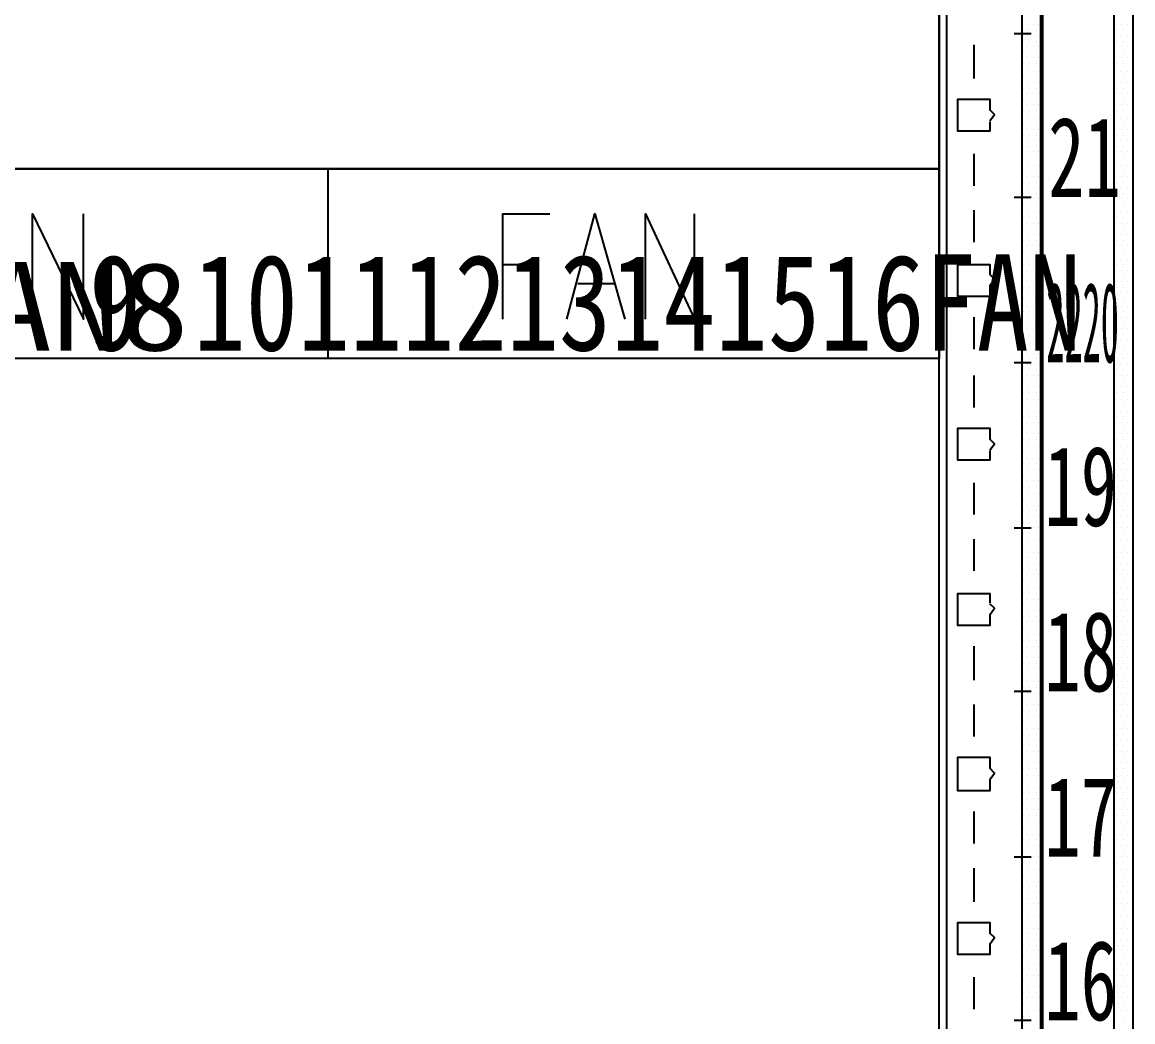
# Model space of a CAD drawing. Header units: metres. Extents: x 17 to 1264, y 17 to 859.
# Drawn here: x 409.5 to 494.5, y 334 to 410.5 of the extents above; entities that cross this region are included whole.
import ezdxf

# ---------------------------------------------------------------- set-up
doc = ezdxf.new("R2010")
doc.units = ezdxf.units.M
for name, color, linetype in [('LINES', 7, 'Continuous'), ('POLYLINES', 4, 'Continuous'), ('RECTS', 7, 'Continuous'), ('TEXTS', 3, 'Continuous')]:
    doc.layers.add(name, color=color, linetype=linetype)

msp = doc.modelspace()

# ---------------------------------------------------------------- linework, layer by layer
at = {"layer": 'LINES'}
for p, q in [((479.66, 144.86), (479.66, 740.16)), ((486.14, 409.97), (486.14, 409.97)), ((486.43, 410.4), (486.43, 410.4)), ((486.57, 409.97), (486.57, 409.97)), ((486.86, 410.4), (486.86, 410.4)), ((487.15, 409.97), (487.15, 409.97)), ((487.29, 410.4), (487.29, 410.4)), ((493.19, 410.4), (493.19, 410.4)), ((493.34, 409.97), (493.34, 409.97)), ((493.63, 410.4), (493.63, 410.4)), ((493.77, 409.97), (493.77, 409.97)), ((494.06, 410.4), (494.06, 410.4)), ((494.35, 409.97), (494.35, 409.97)), ((485.42, 409.68), (486.71, 409.68)), ((486.14, 409.1), (486.14, 409.1)), ((486.43, 409.54), (486.43, 409.54)), ((486.57, 409.1), (486.57, 409.1)), ((486.86, 409.54), (486.86, 409.54)), ((487.15, 409.1), (487.15, 409.1)), ((487.29, 409.54), (487.29, 409.54)), ((493.19, 409.54), (493.19, 409.54)), ((493.34, 409.1), (493.34, 409.1)), ((493.63, 409.54), (493.63, 409.54)), ((493.77, 409.1), (493.77, 409.1)), ((494.06, 409.54), (494.06, 409.54)), ((494.35, 409.1), (494.35, 409.1)), ((482.32, 408.82), (482.32, 406.22)), ((486.14, 408.24), (486.14, 408.24)), ((486.43, 408.67), (486.43, 408.67)), ((486.57, 408.24), (486.57, 408.24)), ((486.86, 408.67), (486.86, 408.67)), ((487.15, 408.24), (487.15, 408.24)), ((487.29, 408.67), (487.29, 408.67)), ((493.19, 408.67), (493.19, 408.67)), ((493.34, 408.24), (493.34, 408.24)), ((493.63, 408.67), (493.63, 408.67)), ((493.77, 408.24), (493.77, 408.24)), ((494.06, 408.67), (494.06, 408.67)), ((494.35, 408.24), (494.35, 408.24)), ((486.14, 407.38), (486.14, 407.38)), ((486.43, 407.81), (486.43, 407.81)), ((486.57, 407.38), (486.57, 407.38)), ((486.86, 407.81), (486.86, 407.81)), ((487.15, 407.38), (487.15, 407.38)), ((487.29, 407.81), (487.29, 407.81)), ((493.19, 407.81), (493.19, 407.81)), ((493.34, 407.38), (493.34, 407.38)), ((493.63, 407.81), (493.63, 407.81)), ((493.77, 407.38), (493.77, 407.38)), ((494.06, 407.81), (494.06, 407.81)), ((494.35, 407.38), (494.35, 407.38)), ((486.43, 406.8), (486.43, 406.8)), ((486.86, 406.8), (486.86, 406.8)), ((487.29, 406.8), (487.29, 406.8)), ((493.19, 406.8), (493.19, 406.8)), ((493.63, 406.8), (493.63, 406.8)), ((494.06, 406.8), (494.06, 406.8)), ((486.14, 406.37), (486.14, 406.37)), ((486.43, 405.94), (486.43, 405.94)), ((486.57, 406.37), (486.57, 406.37)), ((486.86, 405.94), (486.86, 405.94)), ((487.15, 406.37), (487.15, 406.37)), ((487.29, 405.94), (487.29, 405.94)), ((493.19, 405.94), (493.19, 405.94)), ((493.34, 406.37), (493.34, 406.37)), ((493.63, 405.94), (493.63, 405.94)), ((493.77, 406.37), (493.77, 406.37)), ((494.06, 405.94), (494.06, 405.94)), ((494.35, 406.37), (494.35, 406.37)), ((486.14, 405.5), (486.14, 405.5)), ((486.43, 405.07), (486.43, 405.07)), ((486.57, 405.5), (486.57, 405.5)), ((486.86, 405.07), (486.86, 405.07)), ((487.15, 405.5), (487.15, 405.5)), ((487.29, 405.07), (487.29, 405.07)), ((493.19, 405.07), (493.19, 405.07)), ((493.34, 405.5), (493.34, 405.5)), ((493.63, 405.07), (493.63, 405.07)), ((493.77, 405.5), (493.77, 405.5)), ((494.06, 405.07), (494.06, 405.07)), ((494.35, 405.5), (494.35, 405.5)), ((486.14, 404.64), (486.14, 404.64)), ((486.43, 404.21), (486.43, 404.21)), ((486.57, 404.64), (486.57, 404.64)), ((486.86, 404.21), (486.86, 404.21)), ((487.15, 404.64), (487.15, 404.64)), ((487.29, 404.21), (487.29, 404.21)), ((493.19, 404.21), (493.19, 404.21)), ((493.34, 404.64), (493.34, 404.64)), ((493.63, 404.21), (493.63, 404.21)), ((493.77, 404.64), (493.77, 404.64)), ((494.06, 404.21), (494.06, 404.21)), ((494.35, 404.64), (494.35, 404.64)), ((486.14, 403.78), (486.14, 403.78)), ((486.43, 403.2), (486.43, 403.2)), ((486.57, 403.78), (486.57, 403.78)), ((486.86, 403.2), (486.86, 403.2)), ((487.15, 403.78), (487.15, 403.78)), ((487.29, 403.2), (487.29, 403.2)), ((493.19, 403.2), (493.19, 403.2)), ((493.34, 403.78), (493.34, 403.78)), ((493.63, 403.2), (493.63, 403.2)), ((493.77, 403.78), (493.77, 403.78)), ((494.06, 403.2), (494.06, 403.2)), ((494.35, 403.78), (494.35, 403.78)), ((486.14, 402.77), (486.14, 402.77)), ((486.43, 402.34), (486.43, 402.34)), ((486.57, 402.77), (486.57, 402.77)), ((486.86, 402.34), (486.86, 402.34)), ((487.15, 402.77), (487.15, 402.77)), ((487.29, 402.34), (487.29, 402.34)), ((493.19, 402.34), (493.19, 402.34)), ((493.34, 402.77), (493.34, 402.77)), ((493.63, 402.34), (493.63, 402.34)), ((493.77, 402.77), (493.77, 402.77)), ((494.06, 402.34), (494.06, 402.34)), ((494.35, 402.77), (494.35, 402.77)), ((486.14, 401.9), (486.14, 401.9)), ((486.43, 401.47), (486.43, 401.47)), ((486.57, 401.9), (486.57, 401.9)), ((486.86, 401.47), (486.86, 401.47)), ((487.15, 401.9), (487.15, 401.9)), ((487.29, 401.47), (487.29, 401.47)), ((493.19, 401.47), (493.19, 401.47)), ((493.34, 401.9), (493.34, 401.9)), ((493.63, 401.47), (493.63, 401.47)), ((493.77, 401.9), (493.77, 401.9)), ((494.06, 401.47), (494.06, 401.47)), ((494.35, 401.9), (494.35, 401.9)), ((486.14, 401.04), (486.14, 401.04)), ((486.43, 400.61), (486.43, 400.61)), ((486.57, 401.04), (486.57, 401.04)), ((486.86, 400.61), (486.86, 400.61)), ((487.15, 401.04), (487.15, 401.04)), ((487.29, 400.61), (487.29, 400.61)), ((493.19, 400.61), (493.19, 400.61)), ((493.34, 401.04), (493.34, 401.04)), ((493.63, 400.61), (493.63, 400.61)), ((493.77, 401.04), (493.77, 401.04)), ((494.06, 400.61), (494.06, 400.61)), ((494.35, 401.04), (494.35, 401.04)), ((482.32, 400.46), (482.32, 398.02)), ((486.14, 400.18), (486.14, 400.18)), ((486.57, 400.18), (486.57, 400.18)), ((487.15, 400.18), (487.15, 400.18)), ((493.34, 400.18), (493.34, 400.18)), ((493.77, 400.18), (493.77, 400.18)), ((494.35, 400.18), (494.35, 400.18)), ((486.14, 399.17), (486.14, 399.17)), ((486.43, 399.6), (486.43, 399.6)), ((486.57, 399.17), (486.57, 399.17)), ((486.86, 399.6), (486.86, 399.6)), ((487.15, 399.17), (487.15, 399.17)), ((487.29, 399.6), (487.29, 399.6)), ((493.19, 399.6), (493.19, 399.6)), ((493.34, 399.17), (493.34, 399.17)), ((493.63, 399.6), (493.63, 399.6)), ((493.77, 399.17), (493.77, 399.17)), ((494.06, 399.6), (494.06, 399.6)), ((494.35, 399.17), (494.35, 399.17)), ((486.14, 398.3), (486.14, 398.3)), ((486.43, 398.74), (486.43, 398.74)), ((486.57, 398.3), (486.57, 398.3)), ((486.86, 398.74), (486.86, 398.74)), ((487.15, 398.3), (487.15, 398.3)), ((487.29, 398.74), (487.29, 398.74)), ((493.19, 398.74), (493.19, 398.74)), ((493.34, 398.3), (493.34, 398.3)), ((493.63, 398.74), (493.63, 398.74)), ((493.77, 398.3), (493.77, 398.3)), ((494.06, 398.74), (494.06, 398.74)), ((494.35, 398.3), (494.35, 398.3)), ((485.42, 397.15), (486.71, 397.15)), ((486.14, 397.44), (486.14, 397.44)), ((486.43, 397.87), (486.43, 397.87)), ((486.57, 397.44), (486.57, 397.44)), ((486.86, 397.87), (486.86, 397.87)), ((487.15, 397.44), (487.15, 397.44)), ((487.29, 397.87), (487.29, 397.87)), ((493.19, 397.87), (493.19, 397.87)), ((493.34, 397.44), (493.34, 397.44)), ((493.63, 397.87), (493.63, 397.87)), ((493.77, 397.44), (493.77, 397.44)), ((494.06, 397.87), (494.06, 397.87)), ((494.35, 397.44), (494.35, 397.44)), ((486.14, 396.58), (486.14, 396.58)), ((486.43, 397.01), (486.43, 397.01)), ((486.57, 396.58), (486.57, 396.58)), ((486.86, 397.01), (486.86, 397.01)), ((487.15, 396.58), (487.15, 396.58)), ((487.29, 397.01), (487.29, 397.01)), ((493.19, 397.01), (493.19, 397.01)), ((493.34, 396.58), (493.34, 396.58)), ((493.63, 397.01), (493.63, 397.01)), ((493.77, 396.58), (493.77, 396.58)), ((494.06, 397.01), (494.06, 397.01)), ((494.35, 396.58), (494.35, 396.58)), ((482.32, 396.14), (482.32, 393.7)), ((486.14, 395.57), (486.14, 395.57)), ((486.43, 396), (486.43, 396)), ((486.57, 395.57), (486.57, 395.57)), ((486.86, 396), (486.86, 396)), ((487.15, 395.57), (487.15, 395.57)), ((487.29, 396), (487.29, 396)), ((493.19, 396), (493.19, 396)), ((493.34, 395.57), (493.34, 395.57)), ((493.63, 396), (493.63, 396)), ((493.77, 395.57), (493.77, 395.57)), ((494.06, 396), (494.06, 396)), ((494.35, 395.57), (494.35, 395.57)), ((486.14, 394.7), (486.14, 394.7)), ((486.43, 395.14), (486.43, 395.14)), ((486.57, 394.7), (486.57, 394.7)), ((486.86, 395.14), (486.86, 395.14)), ((487.15, 394.7), (487.15, 394.7)), ((487.29, 395.14), (487.29, 395.14)), ((493.19, 395.14), (493.19, 395.14)), ((493.34, 394.7), (493.34, 394.7)), ((493.63, 395.14), (493.63, 395.14)), ((493.77, 394.7), (493.77, 394.7)), ((494.06, 395.14), (494.06, 395.14)), ((494.35, 394.7), (494.35, 394.7)), ((486.14, 393.84), (486.14, 393.84)), ((486.43, 394.27), (486.43, 394.27)), ((486.57, 393.84), (486.57, 393.84)), ((486.86, 394.27), (486.86, 394.27)), ((487.15, 393.84), (487.15, 393.84)), ((487.29, 394.27), (487.29, 394.27)), ((493.19, 394.27), (493.19, 394.27)), ((493.34, 393.84), (493.34, 393.84)), ((493.63, 394.27), (493.63, 394.27)), ((493.77, 393.84), (493.77, 393.84)), ((494.06, 394.27), (494.06, 394.27)), ((494.35, 393.84), (494.35, 393.84)), ((486.14, 392.98), (486.14, 392.98)), ((486.43, 393.41), (486.43, 393.41)), ((486.57, 392.98), (486.57, 392.98)), ((486.86, 393.41), (486.86, 393.41)), ((487.15, 392.98), (487.15, 392.98)), ((487.29, 393.41), (487.29, 393.41)), ((493.19, 393.41), (493.19, 393.41)), ((493.34, 392.98), (493.34, 392.98)), ((493.63, 393.41), (493.63, 393.41)), ((493.77, 392.98), (493.77, 392.98)), ((494.06, 393.41), (494.06, 393.41)), ((494.35, 392.98), (494.35, 392.98)), ((486.43, 392.4), (486.43, 392.4)), ((486.86, 392.4), (486.86, 392.4)), ((487.29, 392.4), (487.29, 392.4)), ((493.19, 392.4), (493.19, 392.4)), ((493.63, 392.4), (493.63, 392.4)), ((494.06, 392.4), (494.06, 392.4)), ((446.25, 391.97), (448.41, 391.97)), ((486.14, 391.97), (486.14, 391.97)), ((486.43, 391.54), (486.43, 391.54)), ((486.57, 391.97), (486.57, 391.97)), ((486.86, 391.54), (486.86, 391.54)), ((487.15, 391.97), (487.15, 391.97)), ((487.29, 391.54), (487.29, 391.54)), ((493.19, 391.54), (493.19, 391.54)), ((493.34, 391.97), (493.34, 391.97)), ((493.63, 391.54), (493.63, 391.54)), ((493.77, 391.97), (493.77, 391.97)), ((494.06, 391.54), (494.06, 391.54)), ((494.35, 391.97), (494.35, 391.97)), ((452.01, 390.53), (454.75, 390.53)), ((486.14, 391.1), (486.14, 391.1)), ((486.43, 390.67), (486.43, 390.67)), ((486.57, 391.1), (486.57, 391.1)), ((486.86, 390.67), (486.86, 390.67)), ((487.15, 391.1), (487.15, 391.1)), ((487.29, 390.67), (487.29, 390.67)), ((493.19, 390.67), (493.19, 390.67)), ((493.34, 391.1), (493.34, 391.1)), ((493.63, 390.67), (493.63, 390.67)), ((493.77, 391.1), (493.77, 391.1)), ((494.06, 390.67), (494.06, 390.67)), ((494.35, 391.1), (494.35, 391.1)), ((486.14, 390.24), (486.14, 390.24)), ((486.43, 389.81), (486.43, 389.81)), ((486.57, 390.24), (486.57, 390.24)), ((486.86, 389.81), (486.86, 389.81)), ((487.15, 390.24), (487.15, 390.24)), ((487.29, 389.81), (487.29, 389.81)), ((493.19, 389.81), (493.19, 389.81)), ((493.34, 390.24), (493.34, 390.24)), ((493.63, 389.81), (493.63, 389.81)), ((493.77, 390.24), (493.77, 390.24)), ((494.06, 389.81), (494.06, 389.81)), ((494.35, 390.24), (494.35, 390.24)), ((486.14, 389.38), (486.14, 389.38)), ((486.43, 388.8), (486.43, 388.8)), ((486.57, 389.38), (486.57, 389.38)), ((486.86, 388.8), (486.86, 388.8)), ((487.15, 389.38), (487.15, 389.38)), ((487.29, 388.8), (487.29, 388.8)), ((493.19, 388.8), (493.19, 388.8)), ((493.34, 389.38), (493.34, 389.38)), ((493.63, 388.8), (493.63, 388.8)), ((493.77, 389.38), (493.77, 389.38)), ((494.06, 388.8), (494.06, 388.8)), ((494.35, 389.38), (494.35, 389.38)), ((482.32, 387.94), (482.32, 385.49)), ((486.14, 388.37), (486.14, 388.37)), ((486.43, 387.94), (486.43, 387.94)), ((486.57, 388.37), (486.57, 388.37)), ((486.86, 387.94), (486.86, 387.94)), ((487.15, 388.37), (487.15, 388.37)), ((487.29, 387.94), (487.29, 387.94)), ((493.19, 387.94), (493.19, 387.94)), ((493.34, 388.37), (493.34, 388.37)), ((493.63, 387.94), (493.63, 387.94)), ((493.77, 388.37), (493.77, 388.37)), ((494.06, 387.94), (494.06, 387.94)), ((494.35, 388.37), (494.35, 388.37)), ((486.14, 387.5), (486.14, 387.5)), ((486.43, 387.07), (486.43, 387.07)), ((486.57, 387.5), (486.57, 387.5)), ((486.86, 387.07), (486.86, 387.07)), ((487.15, 387.5), (487.15, 387.5)), ((487.29, 387.07), (487.29, 387.07)), ((493.19, 387.07), (493.19, 387.07)), ((493.34, 387.5), (493.34, 387.5)), ((493.63, 387.07), (493.63, 387.07)), ((493.77, 387.5), (493.77, 387.5)), ((494.06, 387.07), (494.06, 387.07)), ((494.35, 387.5), (494.35, 387.5)), ((486.14, 386.64), (486.14, 386.64)), ((486.43, 386.21), (486.43, 386.21)), ((486.57, 386.64), (486.57, 386.64)), ((486.86, 386.21), (486.86, 386.21)), ((487.15, 386.64), (487.15, 386.64)), ((487.29, 386.21), (487.29, 386.21)), ((493.19, 386.21), (493.19, 386.21)), ((493.34, 386.64), (493.34, 386.64)), ((493.63, 386.21), (493.63, 386.21)), ((493.77, 386.64), (493.77, 386.64)), ((494.06, 386.21), (494.06, 386.21)), ((494.35, 386.64), (494.35, 386.64)), ((486.14, 385.78), (486.14, 385.78)), ((486.43, 385.2), (486.43, 385.2)), ((486.57, 385.78), (486.57, 385.78)), ((486.86, 385.2), (486.86, 385.2)), ((487.15, 385.78), (487.15, 385.78)), ((487.29, 385.2), (487.29, 385.2)), ((493.19, 385.2), (493.19, 385.2)), ((493.34, 385.78), (493.34, 385.78)), ((493.63, 385.2), (493.63, 385.2)), ((493.77, 385.78), (493.77, 385.78)), ((494.06, 385.2), (494.06, 385.2)), ((494.35, 385.78), (494.35, 385.78)), ((485.42, 384.48), (486.71, 384.48)), ((486.14, 384.77), (486.14, 384.77)), ((486.43, 384.34), (486.43, 384.34)), ((486.57, 384.77), (486.57, 384.77)), ((486.86, 384.34), (486.86, 384.34)), ((487.15, 384.77), (487.15, 384.77)), ((487.29, 384.34), (487.29, 384.34)), ((493.19, 384.34), (493.19, 384.34)), ((493.34, 384.77), (493.34, 384.77)), ((493.63, 384.34), (493.63, 384.34)), ((493.77, 384.77), (493.77, 384.77)), ((494.06, 384.34), (494.06, 384.34)), ((494.35, 384.77), (494.35, 384.77)), ((486.14, 383.9), (486.14, 383.9)), ((486.57, 383.9), (486.57, 383.9)), ((487.15, 383.9), (487.15, 383.9)), ((493.34, 383.9), (493.34, 383.9)), ((493.77, 383.9), (493.77, 383.9)), ((494.35, 383.9), (494.35, 383.9)), ((482.32, 383.47), (482.32, 381.02)), ((486.14, 383.04), (486.14, 383.04)), ((486.43, 383.47), (486.43, 383.47)), ((486.57, 383.04), (486.57, 383.04)), ((486.86, 383.47), (486.86, 383.47)), ((487.15, 383.04), (487.15, 383.04)), ((487.29, 383.47), (487.29, 383.47)), ((493.19, 383.47), (493.19, 383.47)), ((493.34, 383.04), (493.34, 383.04)), ((493.63, 383.47), (493.63, 383.47)), ((493.77, 383.04), (493.77, 383.04)), ((494.06, 383.47), (494.06, 383.47)), ((494.35, 383.04), (494.35, 383.04)), ((486.14, 382.18), (486.14, 382.18)), ((486.43, 382.61), (486.43, 382.61)), ((486.57, 382.18), (486.57, 382.18)), ((486.86, 382.61), (486.86, 382.61)), ((487.15, 382.18), (487.15, 382.18)), ((487.29, 382.61), (487.29, 382.61)), ((493.19, 382.61), (493.19, 382.61)), ((493.34, 382.18), (493.34, 382.18)), ((493.63, 382.61), (493.63, 382.61)), ((493.77, 382.18), (493.77, 382.18)), ((494.06, 382.61), (494.06, 382.61)), ((494.35, 382.18), (494.35, 382.18)), ((486.14, 381.17), (486.14, 381.17)), ((486.43, 381.6), (486.43, 381.6)), ((486.57, 381.17), (486.57, 381.17)), ((486.86, 381.6), (486.86, 381.6)), ((487.15, 381.17), (487.15, 381.17)), ((487.29, 381.6), (487.29, 381.6)), ((493.19, 381.6), (493.19, 381.6)), ((493.34, 381.17), (493.34, 381.17)), ((493.63, 381.6), (493.63, 381.6)), ((493.77, 381.17), (493.77, 381.17)), ((494.06, 381.6), (494.06, 381.6)), ((494.35, 381.17), (494.35, 381.17)), ((486.14, 380.3), (486.14, 380.3)), ((486.43, 380.74), (486.43, 380.74)), ((486.57, 380.3), (486.57, 380.3)), ((486.86, 380.74), (486.86, 380.74)), ((487.15, 380.3), (487.15, 380.3)), ((487.29, 380.74), (487.29, 380.74)), ((493.19, 380.74), (493.19, 380.74)), ((493.34, 380.3), (493.34, 380.3)), ((493.63, 380.74), (493.63, 380.74)), ((493.77, 380.3), (493.77, 380.3)), ((494.06, 380.74), (494.06, 380.74)), ((494.35, 380.3), (494.35, 380.3)), ((486.14, 379.44), (486.14, 379.44)), ((486.43, 379.87), (486.43, 379.87)), ((486.57, 379.44), (486.57, 379.44)), ((486.86, 379.87), (486.86, 379.87)), ((487.15, 379.44), (487.15, 379.44)), ((487.29, 379.87), (487.29, 379.87)), ((493.19, 379.87), (493.19, 379.87)), ((493.34, 379.44), (493.34, 379.44)), ((493.63, 379.87), (493.63, 379.87)), ((493.77, 379.44), (493.77, 379.44)), ((494.06, 379.87), (494.06, 379.87)), ((494.35, 379.44), (494.35, 379.44)), ((486.14, 378.58), (486.14, 378.58)), ((486.43, 379.01), (486.43, 379.01)), ((486.57, 378.58), (486.57, 378.58)), ((486.86, 379.01), (486.86, 379.01)), ((487.15, 378.58), (487.15, 378.58)), ((487.29, 379.01), (487.29, 379.01)), ((493.19, 379.01), (493.19, 379.01)), ((493.34, 378.58), (493.34, 378.58)), ((493.63, 379.01), (493.63, 379.01)), ((493.77, 378.58), (493.77, 378.58)), ((494.06, 379.01), (494.06, 379.01)), ((494.35, 378.58), (494.35, 378.58)), ((486.14, 377.57), (486.14, 377.57)), ((486.43, 378), (486.43, 378)), ((486.57, 377.57), (486.57, 377.57)), ((486.86, 378), (486.86, 378)), ((487.15, 377.57), (487.15, 377.57)), ((487.29, 378), (487.29, 378)), ((493.19, 378), (493.19, 378)), ((493.34, 377.57), (493.34, 377.57)), ((493.63, 378), (493.63, 378)), ((493.77, 377.57), (493.77, 377.57)), ((494.06, 378), (494.06, 378)), ((494.35, 377.57), (494.35, 377.57)), ((486.14, 376.7), (486.14, 376.7)), ((486.43, 377.14), (486.43, 377.14)), ((486.57, 376.7), (486.57, 376.7)), ((486.86, 377.14), (486.86, 377.14)), ((487.15, 376.7), (487.15, 376.7)), ((487.29, 377.14), (487.29, 377.14)), ((493.19, 377.14), (493.19, 377.14)), ((493.34, 376.7), (493.34, 376.7)), ((493.63, 377.14), (493.63, 377.14)), ((493.77, 376.7), (493.77, 376.7)), ((494.06, 377.14), (494.06, 377.14)), ((494.35, 376.7), (494.35, 376.7)), ((486.14, 375.84), (486.14, 375.84)), ((486.43, 376.27), (486.43, 376.27)), ((486.57, 375.84), (486.57, 375.84)), ((486.86, 376.27), (486.86, 376.27)), ((487.15, 375.84), (487.15, 375.84)), ((487.29, 376.27), (487.29, 376.27)), ((493.19, 376.27), (493.19, 376.27)), ((493.34, 375.84), (493.34, 375.84)), ((493.63, 376.27), (493.63, 376.27)), ((493.77, 375.84), (493.77, 375.84)), ((494.06, 376.27), (494.06, 376.27)), ((494.35, 375.84), (494.35, 375.84)), ((482.32, 375.26), (482.32, 372.82)), ((486.43, 375.41), (486.43, 375.41)), ((486.86, 375.41), (486.86, 375.41)), ((487.29, 375.41), (487.29, 375.41)), ((493.19, 375.41), (493.19, 375.41)), ((493.63, 375.41), (493.63, 375.41)), ((494.06, 375.41), (494.06, 375.41)), ((486.14, 374.98), (486.14, 374.98)), ((486.43, 374.4), (486.43, 374.4)), ((486.57, 374.98), (486.57, 374.98)), ((486.86, 374.4), (486.86, 374.4)), ((487.15, 374.98), (487.15, 374.98)), ((487.29, 374.4), (487.29, 374.4)), ((493.19, 374.4), (493.19, 374.4)), ((493.34, 374.98), (493.34, 374.98)), ((493.63, 374.4), (493.63, 374.4)), ((493.77, 374.98), (493.77, 374.98)), ((494.06, 374.4), (494.06, 374.4)), ((494.35, 374.98), (494.35, 374.98)), ((486.14, 373.97), (486.14, 373.97)), ((486.43, 373.54), (486.43, 373.54)), ((486.57, 373.97), (486.57, 373.97)), ((486.86, 373.54), (486.86, 373.54)), ((487.15, 373.97), (487.15, 373.97)), ((487.29, 373.54), (487.29, 373.54)), ((493.19, 373.54), (493.19, 373.54)), ((493.34, 373.97), (493.34, 373.97)), ((493.63, 373.54), (493.63, 373.54)), ((493.77, 373.97), (493.77, 373.97)), ((494.06, 373.54), (494.06, 373.54)), ((494.35, 373.97), (494.35, 373.97)), ((486.14, 373.1), (486.14, 373.1)), ((486.43, 372.67), (486.43, 372.67)), ((486.57, 373.1), (486.57, 373.1)), ((486.86, 372.67), (486.86, 372.67)), ((487.15, 373.1), (487.15, 373.1)), ((487.29, 372.67), (487.29, 372.67)), ((493.19, 372.67), (493.19, 372.67)), ((493.34, 373.1), (493.34, 373.1)), ((493.63, 372.67), (493.63, 372.67)), ((493.77, 373.1), (493.77, 373.1)), ((494.06, 372.67), (494.06, 372.67)), ((494.35, 373.1), (494.35, 373.1)), ((485.42, 371.81), (486.71, 371.81)), ((486.14, 372.24), (486.14, 372.24)), ((486.43, 371.81), (486.43, 371.81)), ((486.57, 372.24), (486.57, 372.24)), ((486.86, 371.81), (486.86, 371.81)), ((487.15, 372.24), (487.15, 372.24)), ((487.29, 371.81), (487.29, 371.81)), ((493.19, 371.81), (493.19, 371.81)), ((493.34, 372.24), (493.34, 372.24)), ((493.63, 371.81), (493.63, 371.81)), ((493.77, 372.24), (493.77, 372.24)), ((494.06, 371.81), (494.06, 371.81)), ((494.35, 372.24), (494.35, 372.24)), ((482.32, 370.94), (482.32, 368.5)), ((486.14, 371.38), (486.14, 371.38)), ((486.43, 370.8), (486.43, 370.8)), ((486.57, 371.38), (486.57, 371.38)), ((486.86, 370.8), (486.86, 370.8)), ((487.15, 371.38), (487.15, 371.38)), ((487.29, 370.8), (487.29, 370.8)), ((493.19, 370.8), (493.19, 370.8)), ((493.34, 371.38), (493.34, 371.38)), ((493.63, 370.8), (493.63, 370.8)), ((493.77, 371.38), (493.77, 371.38)), ((494.06, 370.8), (494.06, 370.8)), ((494.35, 371.38), (494.35, 371.38)), ((486.14, 370.37), (486.14, 370.37)), ((486.43, 369.94), (486.43, 369.94)), ((486.57, 370.37), (486.57, 370.37)), ((486.86, 369.94), (486.86, 369.94)), ((487.15, 370.37), (487.15, 370.37)), ((487.29, 369.94), (487.29, 369.94)), ((493.19, 369.94), (493.19, 369.94)), ((493.34, 370.37), (493.34, 370.37)), ((493.63, 369.94), (493.63, 369.94)), ((493.77, 370.37), (493.77, 370.37)), ((494.06, 369.94), (494.06, 369.94)), ((494.35, 370.37), (494.35, 370.37)), ((486.14, 369.5), (486.14, 369.5)), ((486.43, 369.07), (486.43, 369.07)), ((486.57, 369.5), (486.57, 369.5)), ((486.86, 369.07), (486.86, 369.07)), ((487.15, 369.5), (487.15, 369.5)), ((487.29, 369.07), (487.29, 369.07)), ((493.19, 369.07), (493.19, 369.07)), ((493.34, 369.5), (493.34, 369.5)), ((493.63, 369.07), (493.63, 369.07)), ((493.77, 369.5), (493.77, 369.5)), ((494.06, 369.07), (494.06, 369.07)), ((494.35, 369.5), (494.35, 369.5)), ((486.14, 368.64), (486.14, 368.64)), ((486.43, 368.21), (486.43, 368.21)), ((486.57, 368.64), (486.57, 368.64)), ((486.86, 368.21), (486.86, 368.21)), ((487.15, 368.64), (487.15, 368.64)), ((487.29, 368.21), (487.29, 368.21)), ((493.19, 368.21), (493.19, 368.21)), ((493.34, 368.64), (493.34, 368.64)), ((493.63, 368.21), (493.63, 368.21)), ((493.77, 368.64), (493.77, 368.64)), ((494.06, 368.21), (494.06, 368.21)), ((494.35, 368.64), (494.35, 368.64)), ((486.14, 367.78), (486.14, 367.78)), ((486.57, 367.78), (486.57, 367.78)), ((487.15, 367.78), (487.15, 367.78)), ((493.34, 367.78), (493.34, 367.78)), ((493.77, 367.78), (493.77, 367.78)), ((494.35, 367.78), (494.35, 367.78)), ((486.14, 366.77), (486.14, 366.77)), ((486.43, 367.2), (486.43, 367.2)), ((486.57, 366.77), (486.57, 366.77)), ((486.86, 367.2), (486.86, 367.2)), ((487.15, 366.77), (487.15, 366.77)), ((487.29, 367.2), (487.29, 367.2)), ((493.19, 367.2), (493.19, 367.2)), ((493.34, 366.77), (493.34, 366.77)), ((493.63, 367.2), (493.63, 367.2)), ((493.77, 366.77), (493.77, 366.77)), ((494.06, 367.2), (494.06, 367.2)), ((494.35, 366.77), (494.35, 366.77)), ((486.14, 365.9), (486.14, 365.9)), ((486.43, 366.34), (486.43, 366.34)), ((486.57, 365.9), (486.57, 365.9)), ((486.86, 366.34), (486.86, 366.34)), ((487.15, 365.9), (487.15, 365.9)), ((487.29, 366.34), (487.29, 366.34)), ((493.19, 366.34), (493.19, 366.34)), ((493.34, 365.9), (493.34, 365.9)), ((493.63, 366.34), (493.63, 366.34)), ((493.77, 365.9), (493.77, 365.9)), ((494.06, 366.34), (494.06, 366.34)), ((494.35, 365.9), (494.35, 365.9)), ((486.14, 365.04), (486.14, 365.04)), ((486.43, 365.47), (486.43, 365.47)), ((486.57, 365.04), (486.57, 365.04)), ((486.86, 365.47), (486.86, 365.47)), ((487.15, 365.04), (487.15, 365.04)), ((487.29, 365.47), (487.29, 365.47)), ((493.19, 365.47), (493.19, 365.47)), ((493.34, 365.04), (493.34, 365.04)), ((493.63, 365.47), (493.63, 365.47)), ((493.77, 365.04), (493.77, 365.04)), ((494.06, 365.47), (494.06, 365.47)), ((494.35, 365.04), (494.35, 365.04)), ((486.14, 364.18), (486.14, 364.18)), ((486.43, 364.61), (486.43, 364.61)), ((486.57, 364.18), (486.57, 364.18)), ((486.86, 364.61), (486.86, 364.61)), ((487.15, 364.18), (487.15, 364.18)), ((487.29, 364.61), (487.29, 364.61)), ((493.19, 364.61), (493.19, 364.61)), ((493.34, 364.18), (493.34, 364.18)), ((493.63, 364.61), (493.63, 364.61)), ((493.77, 364.18), (493.77, 364.18)), ((494.06, 364.61), (494.06, 364.61)), ((494.35, 364.18), (494.35, 364.18)), ((486.14, 363.17), (486.14, 363.17)), ((486.43, 363.6), (486.43, 363.6)), ((486.57, 363.17), (486.57, 363.17)), ((486.86, 363.6), (486.86, 363.6)), ((487.15, 363.17), (487.15, 363.17)), ((487.29, 363.6), (487.29, 363.6)), ((493.19, 363.6), (493.19, 363.6)), ((493.34, 363.17), (493.34, 363.17)), ((493.63, 363.6), (493.63, 363.6)), ((493.77, 363.17), (493.77, 363.17)), ((494.06, 363.6), (494.06, 363.6)), ((494.35, 363.17), (494.35, 363.17)), ((482.32, 362.74), (482.32, 360.14)), ((486.14, 362.3), (486.14, 362.3)), ((486.43, 362.74), (486.43, 362.74)), ((486.57, 362.3), (486.57, 362.3)), ((486.86, 362.74), (486.86, 362.74)), ((487.15, 362.3), (487.15, 362.3)), ((487.29, 362.74), (487.29, 362.74)), ((493.19, 362.74), (493.19, 362.74)), ((493.34, 362.3), (493.34, 362.3)), ((493.63, 362.74), (493.63, 362.74)), ((493.77, 362.3), (493.77, 362.3)), ((494.06, 362.74), (494.06, 362.74)), ((494.35, 362.3), (494.35, 362.3)), ((486.14, 361.44), (486.14, 361.44)), ((486.43, 361.87), (486.43, 361.87)), ((486.57, 361.44), (486.57, 361.44)), ((486.86, 361.87), (486.86, 361.87)), ((487.15, 361.44), (487.15, 361.44)), ((487.29, 361.87), (487.29, 361.87)), ((493.19, 361.87), (493.19, 361.87)), ((493.34, 361.44), (493.34, 361.44)), ((493.63, 361.87), (493.63, 361.87)), ((493.77, 361.44), (493.77, 361.44)), ((494.06, 361.87), (494.06, 361.87)), ((494.35, 361.44), (494.35, 361.44)), ((486.14, 360.58), (486.14, 360.58)), ((486.43, 361.01), (486.43, 361.01)), ((486.57, 360.58), (486.57, 360.58)), ((486.86, 361.01), (486.86, 361.01)), ((487.15, 360.58), (487.15, 360.58)), ((487.29, 361.01), (487.29, 361.01)), ((493.19, 361.01), (493.19, 361.01)), ((493.34, 360.58), (493.34, 360.58)), ((493.63, 361.01), (493.63, 361.01)), ((493.77, 360.58), (493.77, 360.58)), ((494.06, 361.01), (494.06, 361.01)), ((494.35, 360.58), (494.35, 360.58)), ((486.43, 360), (486.43, 360)), ((486.86, 360), (486.86, 360)), ((487.29, 360), (487.29, 360)), ((493.19, 360), (493.19, 360)), ((493.63, 360), (493.63, 360)), ((494.06, 360), (494.06, 360)), ((485.42, 359.28), (486.71, 359.28)), ((486.14, 359.57), (486.14, 359.57)), ((486.43, 359.14), (486.43, 359.14)), ((486.57, 359.57), (486.57, 359.57)), ((486.86, 359.14), (486.86, 359.14)), ((487.15, 359.57), (487.15, 359.57)), ((487.29, 359.14), (487.29, 359.14)), ((493.19, 359.14), (493.19, 359.14)), ((493.34, 359.57), (493.34, 359.57)), ((493.63, 359.14), (493.63, 359.14)), ((493.77, 359.57), (493.77, 359.57)), ((494.06, 359.14), (494.06, 359.14)), ((494.35, 359.57), (494.35, 359.57)), ((482.32, 358.27), (482.32, 355.82)), ((486.14, 358.7), (486.14, 358.7)), ((486.43, 358.27), (486.43, 358.27)), ((486.57, 358.7), (486.57, 358.7)), ((486.86, 358.27), (486.86, 358.27)), ((487.15, 358.7), (487.15, 358.7)), ((487.29, 358.27), (487.29, 358.27)), ((493.19, 358.27), (493.19, 358.27)), ((493.34, 358.7), (493.34, 358.7)), ((493.63, 358.27), (493.63, 358.27)), ((493.77, 358.7), (493.77, 358.7)), ((494.06, 358.27), (494.06, 358.27)), ((494.35, 358.7), (494.35, 358.7)), ((486.14, 357.84), (486.14, 357.84)), ((486.43, 357.41), (486.43, 357.41)), ((486.57, 357.84), (486.57, 357.84)), ((486.86, 357.41), (486.86, 357.41)), ((487.15, 357.84), (487.15, 357.84)), ((487.29, 357.41), (487.29, 357.41)), ((493.19, 357.41), (493.19, 357.41)), ((493.34, 357.84), (493.34, 357.84)), ((493.63, 357.41), (493.63, 357.41)), ((493.77, 357.84), (493.77, 357.84)), ((494.06, 357.41), (494.06, 357.41)), ((494.35, 357.84), (494.35, 357.84)), ((486.14, 356.98), (486.14, 356.98)), ((486.43, 356.4), (486.43, 356.4)), ((486.57, 356.98), (486.57, 356.98)), ((486.86, 356.4), (486.86, 356.4)), ((487.15, 356.98), (487.15, 356.98)), ((487.29, 356.4), (487.29, 356.4)), ((493.19, 356.4), (493.19, 356.4)), ((493.34, 356.98), (493.34, 356.98)), ((493.63, 356.4), (493.63, 356.4)), ((493.77, 356.98), (493.77, 356.98)), ((494.06, 356.4), (494.06, 356.4)), ((494.35, 356.98), (494.35, 356.98)), ((486.14, 355.97), (486.14, 355.97)), ((486.43, 355.54), (486.43, 355.54)), ((486.57, 355.97), (486.57, 355.97)), ((486.86, 355.54), (486.86, 355.54)), ((487.15, 355.97), (487.15, 355.97)), ((487.29, 355.54), (487.29, 355.54)), ((493.19, 355.54), (493.19, 355.54)), ((493.34, 355.97), (493.34, 355.97)), ((493.63, 355.54), (493.63, 355.54)), ((493.77, 355.97), (493.77, 355.97)), ((494.06, 355.54), (494.06, 355.54)), ((494.35, 355.97), (494.35, 355.97)), ((486.14, 355.1), (486.14, 355.1)), ((486.43, 354.67), (486.43, 354.67)), ((486.57, 355.1), (486.57, 355.1)), ((486.86, 354.67), (486.86, 354.67)), ((487.15, 355.1), (487.15, 355.1)), ((487.29, 354.67), (487.29, 354.67)), ((493.19, 354.67), (493.19, 354.67)), ((493.34, 355.1), (493.34, 355.1)), ((493.63, 354.67), (493.63, 354.67)), ((493.77, 355.1), (493.77, 355.1)), ((494.06, 354.67), (494.06, 354.67)), ((494.35, 355.1), (494.35, 355.1)), ((486.14, 354.24), (486.14, 354.24)), ((486.43, 353.81), (486.43, 353.81)), ((486.57, 354.24), (486.57, 354.24)), ((486.86, 353.81), (486.86, 353.81)), ((487.15, 354.24), (487.15, 354.24)), ((487.29, 353.81), (487.29, 353.81)), ((493.19, 353.81), (493.19, 353.81)), ((493.34, 354.24), (493.34, 354.24)), ((493.63, 353.81), (493.63, 353.81)), ((493.77, 354.24), (493.77, 354.24)), ((494.06, 353.81), (494.06, 353.81)), ((494.35, 354.24), (494.35, 354.24)), ((486.14, 353.38), (486.14, 353.38)), ((486.57, 353.38), (486.57, 353.38)), ((487.15, 353.38), (487.15, 353.38)), ((493.34, 353.38), (493.34, 353.38)), ((493.77, 353.38), (493.77, 353.38)), ((494.35, 353.38), (494.35, 353.38)), ((486.14, 352.37), (486.14, 352.37)), ((486.43, 352.8), (486.43, 352.8)), ((486.57, 352.37), (486.57, 352.37)), ((486.86, 352.8), (486.86, 352.8)), ((487.15, 352.37), (487.15, 352.37)), ((487.29, 352.8), (487.29, 352.8)), ((493.19, 352.8), (493.19, 352.8)), ((493.34, 352.37), (493.34, 352.37)), ((493.63, 352.8), (493.63, 352.8)), ((493.77, 352.37), (493.77, 352.37)), ((494.06, 352.8), (494.06, 352.8)), ((494.35, 352.37), (494.35, 352.37)), ((486.14, 351.5), (486.14, 351.5)), ((486.43, 351.94), (486.43, 351.94)), ((486.57, 351.5), (486.57, 351.5)), ((486.86, 351.94), (486.86, 351.94)), ((487.15, 351.5), (487.15, 351.5)), ((487.29, 351.94), (487.29, 351.94)), ((493.19, 351.94), (493.19, 351.94)), ((493.34, 351.5), (493.34, 351.5)), ((493.63, 351.94), (493.63, 351.94)), ((493.77, 351.5), (493.77, 351.5)), ((494.06, 351.94), (494.06, 351.94)), ((494.35, 351.5), (494.35, 351.5)), ((486.14, 350.64), (486.14, 350.64)), ((486.43, 351.07), (486.43, 351.07)), ((486.57, 350.64), (486.57, 350.64)), ((486.86, 351.07), (486.86, 351.07)), ((487.15, 350.64), (487.15, 350.64)), ((487.29, 351.07), (487.29, 351.07)), ((493.19, 351.07), (493.19, 351.07)), ((493.34, 350.64), (493.34, 350.64)), ((493.63, 351.07), (493.63, 351.07)), ((493.77, 350.64), (493.77, 350.64)), ((494.06, 351.07), (494.06, 351.07)), ((494.35, 350.64), (494.35, 350.64)), ((482.32, 350.06), (482.32, 347.62)), ((486.14, 349.78), (486.14, 349.78)), ((486.43, 350.21), (486.43, 350.21)), ((486.57, 349.78), (486.57, 349.78)), ((486.86, 350.21), (486.86, 350.21)), ((487.15, 349.78), (487.15, 349.78)), ((487.29, 350.21), (487.29, 350.21)), ((493.19, 350.21), (493.19, 350.21)), ((493.34, 349.78), (493.34, 349.78)), ((493.63, 350.21), (493.63, 350.21)), ((493.77, 349.78), (493.77, 349.78)), ((494.06, 350.21), (494.06, 350.21)), ((494.35, 349.78), (494.35, 349.78)), ((486.14, 348.77), (486.14, 348.77)), ((486.43, 349.2), (486.43, 349.2)), ((486.57, 348.77), (486.57, 348.77)), ((486.86, 349.2), (486.86, 349.2)), ((487.15, 348.77), (487.15, 348.77)), ((487.29, 349.2), (487.29, 349.2)), ((493.19, 349.2), (493.19, 349.2)), ((493.34, 348.77), (493.34, 348.77)), ((493.63, 349.2), (493.63, 349.2)), ((493.77, 348.77), (493.77, 348.77)), ((494.06, 349.2), (494.06, 349.2)), ((494.35, 348.77), (494.35, 348.77)), ((486.14, 347.9), (486.14, 347.9)), ((486.43, 348.34), (486.43, 348.34)), ((486.57, 347.9), (486.57, 347.9)), ((486.86, 348.34), (486.86, 348.34)), ((487.15, 347.9), (487.15, 347.9)), ((487.29, 348.34), (487.29, 348.34)), ((493.19, 348.34), (493.19, 348.34)), ((493.34, 347.9), (493.34, 347.9)), ((493.63, 348.34), (493.63, 348.34)), ((493.77, 347.9), (493.77, 347.9)), ((494.06, 348.34), (494.06, 348.34)), ((494.35, 347.9), (494.35, 347.9)), ((486.14, 347.04), (486.14, 347.04)), ((486.43, 347.47), (486.43, 347.47)), ((486.57, 347.04), (486.57, 347.04)), ((486.86, 347.47), (486.86, 347.47)), ((487.15, 347.04), (487.15, 347.04)), ((487.29, 347.47), (487.29, 347.47)), ((493.19, 347.47), (493.19, 347.47)), ((493.34, 347.04), (493.34, 347.04)), ((493.63, 347.47), (493.63, 347.47)), ((493.77, 347.04), (493.77, 347.04)), ((494.06, 347.47), (494.06, 347.47)), ((494.35, 347.04), (494.35, 347.04)), ((485.42, 346.61), (486.71, 346.61)), ((486.14, 346.18), (486.14, 346.18)), ((486.43, 346.61), (486.43, 346.61)), ((486.57, 346.18), (486.57, 346.18)), ((486.86, 346.61), (486.86, 346.61)), ((487.15, 346.18), (487.15, 346.18)), ((487.29, 346.61), (487.29, 346.61)), ((493.19, 346.61), (493.19, 346.61)), ((493.34, 346.18), (493.34, 346.18)), ((493.63, 346.61), (493.63, 346.61)), ((493.77, 346.18), (493.77, 346.18)), ((494.06, 346.61), (494.06, 346.61)), ((494.35, 346.18), (494.35, 346.18)), ((482.32, 345.74), (482.32, 343.15)), ((486.43, 345.6), (486.43, 345.6)), ((486.86, 345.6), (486.86, 345.6)), ((487.29, 345.6), (487.29, 345.6)), ((493.19, 345.6), (493.19, 345.6)), ((493.63, 345.6), (493.63, 345.6)), ((494.06, 345.6), (494.06, 345.6)), ((486.14, 345.17), (486.14, 345.17)), ((486.43, 344.74), (486.43, 344.74)), ((486.57, 345.17), (486.57, 345.17)), ((486.86, 344.74), (486.86, 344.74)), ((487.15, 345.17), (487.15, 345.17)), ((487.29, 344.74), (487.29, 344.74)), ((493.19, 344.74), (493.19, 344.74)), ((493.34, 345.17), (493.34, 345.17)), ((493.63, 344.74), (493.63, 344.74)), ((493.77, 345.17), (493.77, 345.17)), ((494.06, 344.74), (494.06, 344.74)), ((494.35, 345.17), (494.35, 345.17)), ((486.14, 344.3), (486.14, 344.3)), ((486.43, 343.87), (486.43, 343.87)), ((486.57, 344.3), (486.57, 344.3)), ((486.86, 343.87), (486.86, 343.87)), ((487.15, 344.3), (487.15, 344.3)), ((487.29, 343.87), (487.29, 343.87)), ((493.19, 343.87), (493.19, 343.87)), ((493.34, 344.3), (493.34, 344.3)), ((493.63, 343.87), (493.63, 343.87)), ((493.77, 344.3), (493.77, 344.3)), ((494.06, 343.87), (494.06, 343.87)), ((494.35, 344.3), (494.35, 344.3)), ((486.14, 343.44), (486.14, 343.44)), ((486.43, 343.01), (486.43, 343.01)), ((486.57, 343.44), (486.57, 343.44)), ((486.86, 343.01), (486.86, 343.01)), ((487.15, 343.44), (487.15, 343.44)), ((487.29, 343.01), (487.29, 343.01)), ((493.19, 343.01), (493.19, 343.01)), ((493.34, 343.44), (493.34, 343.44)), ((493.63, 343.01), (493.63, 343.01)), ((493.77, 343.44), (493.77, 343.44)), ((494.06, 343.01), (494.06, 343.01)), ((494.35, 343.44), (494.35, 343.44)), ((486.14, 342.58), (486.14, 342.58)), ((486.43, 342), (486.43, 342)), ((486.57, 342.58), (486.57, 342.58)), ((486.86, 342), (486.86, 342)), ((487.15, 342.58), (487.15, 342.58)), ((487.29, 342), (487.29, 342)), ((493.19, 342), (493.19, 342)), ((493.34, 342.58), (493.34, 342.58)), ((493.63, 342), (493.63, 342)), ((493.77, 342.58), (493.77, 342.58)), ((494.06, 342), (494.06, 342)), ((494.35, 342.58), (494.35, 342.58)), ((486.14, 341.57), (486.14, 341.57)), ((486.43, 341.14), (486.43, 341.14)), ((486.57, 341.57), (486.57, 341.57)), ((486.86, 341.14), (486.86, 341.14)), ((487.15, 341.57), (487.15, 341.57)), ((487.29, 341.14), (487.29, 341.14)), ((493.19, 341.14), (493.19, 341.14)), ((493.34, 341.57), (493.34, 341.57)), ((493.63, 341.14), (493.63, 341.14)), ((493.77, 341.57), (493.77, 341.57)), ((494.06, 341.14), (494.06, 341.14)), ((494.35, 341.57), (494.35, 341.57)), ((486.14, 340.7), (486.14, 340.7)), ((486.43, 340.27), (486.43, 340.27)), ((486.57, 340.7), (486.57, 340.7)), ((486.86, 340.27), (486.86, 340.27)), ((487.15, 340.7), (487.15, 340.7)), ((487.29, 340.27), (487.29, 340.27)), ((493.19, 340.27), (493.19, 340.27)), ((493.34, 340.7), (493.34, 340.7)), ((493.63, 340.27), (493.63, 340.27)), ((493.77, 340.7), (493.77, 340.7)), ((494.06, 340.27), (494.06, 340.27)), ((494.35, 340.7), (494.35, 340.7)), ((486.14, 339.84), (486.14, 339.84)), ((486.43, 339.41), (486.43, 339.41)), ((486.57, 339.84), (486.57, 339.84)), ((486.86, 339.41), (486.86, 339.41)), ((487.15, 339.84), (487.15, 339.84)), ((487.29, 339.41), (487.29, 339.41)), ((493.19, 339.41), (493.19, 339.41)), ((493.34, 339.84), (493.34, 339.84)), ((493.63, 339.41), (493.63, 339.41)), ((493.77, 339.84), (493.77, 339.84)), ((494.06, 339.41), (494.06, 339.41)), ((494.35, 339.84), (494.35, 339.84)), ((486.14, 338.98), (486.14, 338.98)), ((486.57, 338.98), (486.57, 338.98)), ((487.15, 338.98), (487.15, 338.98)), ((493.34, 338.98), (493.34, 338.98)), ((493.77, 338.98), (493.77, 338.98)), ((494.35, 338.98), (494.35, 338.98)), ((486.14, 337.97), (486.14, 337.97)), ((486.43, 338.4), (486.43, 338.4)), ((486.57, 337.97), (486.57, 337.97)), ((486.86, 338.4), (486.86, 338.4)), ((487.15, 337.97), (487.15, 337.97)), ((487.29, 338.4), (487.29, 338.4)), ((493.19, 338.4), (493.19, 338.4)), ((493.34, 337.97), (493.34, 337.97)), ((493.63, 338.4), (493.63, 338.4)), ((493.77, 337.97), (493.77, 337.97)), ((494.06, 338.4), (494.06, 338.4)), ((494.35, 337.97), (494.35, 337.97)), ((482.32, 337.39), (482.32, 334.94)), ((486.14, 337.1), (486.14, 337.1)), ((486.43, 337.54), (486.43, 337.54)), ((486.57, 337.1), (486.57, 337.1)), ((486.86, 337.54), (486.86, 337.54)), ((487.15, 337.1), (487.15, 337.1)), ((487.29, 337.54), (487.29, 337.54)), ((493.19, 337.54), (493.19, 337.54)), ((493.34, 337.1), (493.34, 337.1)), ((493.63, 337.54), (493.63, 337.54)), ((493.77, 337.1), (493.77, 337.1)), ((494.06, 337.54), (494.06, 337.54)), ((494.35, 337.1), (494.35, 337.1)), ((486.14, 336.24), (486.14, 336.24)), ((486.43, 336.67), (486.43, 336.67)), ((486.57, 336.24), (486.57, 336.24)), ((486.86, 336.67), (486.86, 336.67)), ((487.15, 336.24), (487.15, 336.24)), ((487.29, 336.67), (487.29, 336.67)), ((493.19, 336.67), (493.19, 336.67)), ((493.34, 336.24), (493.34, 336.24)), ((493.63, 336.67), (493.63, 336.67)), ((493.77, 336.24), (493.77, 336.24)), ((494.06, 336.67), (494.06, 336.67)), ((494.35, 336.24), (494.35, 336.24)), ((486.14, 335.38), (486.14, 335.38)), ((486.43, 335.81), (486.43, 335.81)), ((486.57, 335.38), (486.57, 335.38)), ((486.86, 335.81), (486.86, 335.81)), ((487.15, 335.38), (487.15, 335.38)), ((487.29, 335.81), (487.29, 335.81)), ((493.19, 335.81), (493.19, 335.81)), ((493.34, 335.38), (493.34, 335.38)), ((493.63, 335.81), (493.63, 335.81)), ((493.77, 335.38), (493.77, 335.38)), ((494.06, 335.81), (494.06, 335.81)), ((494.35, 335.38), (494.35, 335.38)), ((486.14, 334.37), (486.14, 334.37)), ((486.43, 334.8), (486.43, 334.8)), ((486.57, 334.37), (486.57, 334.37)), ((486.86, 334.8), (486.86, 334.8)), ((487.15, 334.37), (487.15, 334.37)), ((487.29, 334.8), (487.29, 334.8)), ((493.19, 334.8), (493.19, 334.8)), ((493.34, 334.37), (493.34, 334.37)), ((493.63, 334.8), (493.63, 334.8)), ((493.77, 334.37), (493.77, 334.37)), ((494.06, 334.8), (494.06, 334.8)), ((494.35, 334.37), (494.35, 334.37)), ((485.42, 334.08), (486.71, 334.08))]:
    msp.add_line(p, q, dxfattribs=at)
at = {"layer": 'POLYLINES'}
for points in [[(487.58, 741.74), (487.58, 598.18), (487.58, 144.86)], [(487.58, 741.74), (487.58, 598.18), (487.58, 144.86)], [(480.23, 722.88), (480.23, 583.92), (480.23, 144.86)], [(483.55, 402.91), (483.55, 402.19), (481.1, 402.19), (481.1, 404.64), (483.55, 404.64), (483.55, 403.78)], [(483.54, 402.98), (483.89, 403.48), (483.54, 403.83)], [(410.25, 387.79), (410.25, 395.86), (414.14, 387.79), (414.14, 395.86)], [(446.25, 387.79), (446.25, 395.86), (449.85, 395.86)], [(451.15, 387.79), (453.31, 395.86), (455.61, 387.79)], [(457.19, 387.79), (457.19, 395.86), (460.94, 387.79), (460.94, 395.86)], [(483.55, 390.38), (483.55, 389.52), (481.1, 389.52), (481.1, 391.97), (483.55, 391.97), (483.55, 391.25)], [(483.54, 390.37), (483.89, 390.86), (483.54, 391.22)], [(483.55, 377.71), (483.55, 376.99), (481.1, 376.99), (481.1, 379.44), (483.55, 379.44), (483.55, 378.58)], [(483.54, 377.76), (483.89, 378.25), (483.54, 378.6)], [(483.55, 365.18), (483.55, 364.32), (481.1, 364.32), (481.1, 366.77), (483.55, 366.77), (483.55, 366.05)], [(483.54, 365.14), (483.89, 365.64), (483.54, 365.99)], [(483.55, 352.51), (483.55, 351.65), (481.1, 351.65), (481.1, 354.24), (483.55, 354.24), (483.55, 353.38)], [(483.54, 352.53), (483.89, 353.02), (483.54, 353.38)], [(483.55, 339.98), (483.55, 339.12), (481.1, 339.12), (481.1, 341.57), (483.55, 341.57), (483.55, 340.7)], [(483.54, 339.91), (483.89, 340.41), (483.54, 340.76)]]:
    msp.add_lwpolyline(points, dxfattribs=at)
at = {"layer": 'RECTS'}
for points in [[(324.43, 756), (494.49, 756), (494.49, 132.34), (324.43, 132.34)], [(325.87, 754.56), (493.05, 754.56), (493.05, 133.78), (325.87, 133.78)], [(331.48, 741.74), (487.43, 741.74), (487.43, 143.42), (331.48, 143.42)], [(332.92, 740.16), (485.99, 740.16), (485.99, 144.86), (332.92, 144.86)], [(338.97, 652.18), (479.66, 652.18), (479.66, 384.77), (338.97, 384.77)], [(338.97, 632.3), (479.66, 632.3), (479.66, 384.77), (338.97, 384.77)], [(338.97, 412.42), (479.66, 412.42), (479.66, 399.31), (338.97, 399.31)], [(385.91, 399.31), (432.86, 399.31), (432.86, 384.77), (385.91, 384.77)], [(432.86, 399.31), (479.66, 399.31), (479.66, 384.77), (432.86, 384.77)]]:
    msp.add_lwpolyline(points, dxfattribs=at)

# ---------------------------------------------------------------- texts
at = {"layer": 'TEXTS'}
for s, height, width, p in [('21', 6.13, 0.666667, (488.01, 397.15)), ('7 FAN8', 6.77, 1.13685, (390.81, 385.39)), ('9 10111213141516FAN', 7.37, 0.797422, (414.57, 385.39)), ('2220', 6.13, 0.333333, (487.87, 384.48)), ('19', 6.13, 0.666667, (487.72, 371.95)), ('18', 6.13, 0.666667, (487.72, 359.28)), ('17', 6.13, 0.666667, (487.72, 346.61)), ('16', 6.13, 0.666667, (487.72, 334.08))]:
    msp.add_text(s, height=height, dxfattribs=dict(at, width=width)).set_placement(p)

doc.saveas('drawing.dxf')
